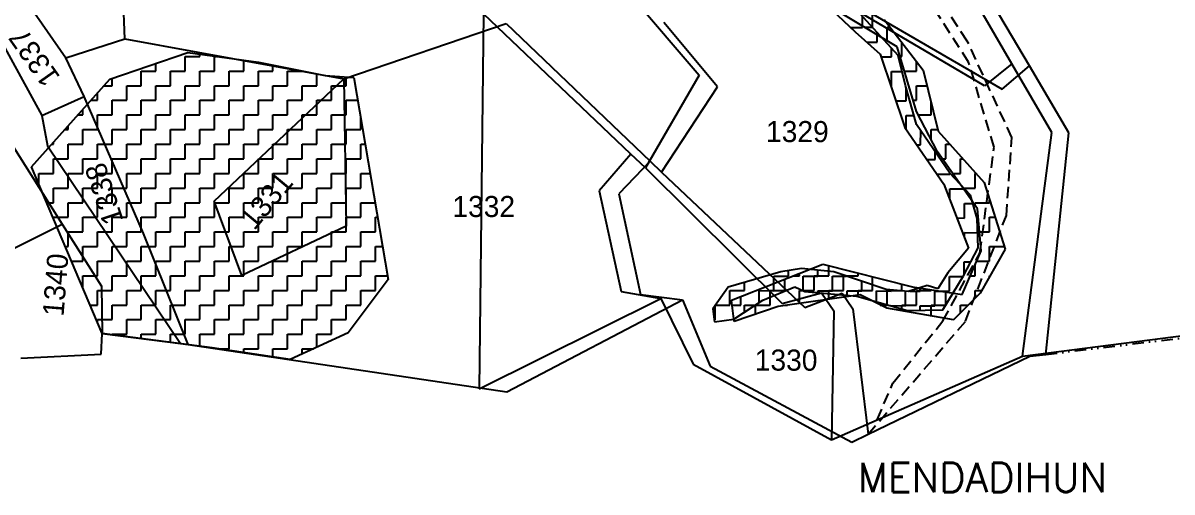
# Model space of a CAD drawing. Header units: metres. Extents: x 291362 to 296970, y 2012513 to 2016467.
# Drawn here: x 293609 to 294110, y 2012513 to 2012718 of the extents above; entities that cross this region are included whole.
import ezdxf
from ezdxf.enums import TextEntityAlignment as Align

# ---------------------------------------------------------------- set-up
doc = ezdxf.new("R2010")
doc.units = ezdxf.units.M
doc.linetypes.add('DASHED', pattern=[0.75, 0.5, -0.25])
doc.linetypes.add('DIVIDE', pattern=[1.25, 0.5, -0.25, 0, -0.25, 0, -0.25])
for name, color, linetype in [('LINE_FOOTPATH', 1, 'DASHED'), ('OFF', 1, 'Continuous'), ('POLY_HATCH', 12, 'Continuous'), ('POLY_PARCEL', 6, 'Continuous'), ('TEXT_MAPOUT', 7, 'Continuous'), ('TEXT_PARCEL', 7, 'Continuous'), ('V_BOUND_LINE', 7, 'Continuous'), ('V_DIVIDE_LINE', 7, 'DIVIDE')]:
    doc.layers.add(name, color=color, linetype=linetype)
doc.styles.get("Standard").update_dxf_attribs({"font": 'simplex.shx'})
doc.styles.add('TEXT_MAP', font='')
doc.styles.get('TEXT_MAP').set_extended_font_data('Kruti Dev 050')

msp = doc.modelspace()

# ---------------------------------------------------------------- linework, layer by layer
at = {"layer": 'LINE_FOOTPATH', "ltscale": 10}
for p, q in [((294020.74, 2012709.64), (293946.18, 2012820.61)), ((294021.31, 2012700.43), (293981.61, 2012761.94)), ((294040.2, 2012667.52), (294020.74, 2012709.64)), ((294032.44, 2012663.32), (294021.31, 2012700.43)), ((294037.76, 2012633.5), (294040.2, 2012667.52)), ((294026.2, 2012617.08), (294032.44, 2012663.32)), ((294019.93, 2012587.32), (294037.76, 2012633.5)), ((294010.12, 2012587.53), (294026.2, 2012617.08)), ((293977.48, 2012537.99), (294019.93, 2012587.32)), ((293988.27, 2012560.38), (294010.12, 2012587.53)), ((293981.41, 2012544.34), (293988.27, 2012560.38))]:
    msp.add_line(p, q, dxfattribs=at)
at = {"layer": 'OFF'}
msp.add_line((293809.59, 2012721.5), (293807.72, 2012557.88), dxfattribs=at)
at = {"layer": 'POLY_HATCH'}
for p, q in [((293956.47, 2012728.25), (293971.86, 2012713.67)), ((293990.18, 2012707.07), (293961.06, 2012724.53)), ((293990.63, 2012703.3), (293973.8, 2012721.67)), ((293984.42, 2012719), (294001.41, 2012696.94)), ((293971.86, 2012713.67), (293982.75, 2012703.9)), ((293646.57, 2012692.93), (293680.68, 2012704.57)), ((293680.68, 2012704.57), (293711.47, 2012700.42)), ((293982.75, 2012703.9), (293993.43, 2012671.88)), ((293998.5, 2012678.8), (293990.18, 2012707.07)), ((293993.8, 2012690.2), (293990.63, 2012703.3)), ((293711.47, 2012700.42), (293740.59, 2012694.59)), ((293612.46, 2012654.68), (293646.57, 2012692.93)), ((293740.59, 2012694.59), (293753.07, 2012693.76)), ((293753.07, 2012693.76), (293768.04, 2012605.62)), ((294001.41, 2012696.94), (294008.07, 2012670.33)), ((293998.59, 2012673.2), (293993.8, 2012690.2)), ((294007.66, 2012661.33), (293998.5, 2012678.8)), ((294013.08, 2012651.93), (293998.59, 2012673.2)), ((293993.43, 2012671.88), (294010.54, 2012647.11)), ((294008.07, 2012670.33), (294028.03, 2012647.88)), ((294025.13, 2012636.39), (294007.66, 2012661.33)), ((293643.22, 2012581.97), (293612.46, 2012654.68)), ((294022.08, 2012642.3), (294013.08, 2012651.93)), ((294028.03, 2012647.88), (294037.19, 2012618.77)), ((294010.54, 2012647.11), (294021.24, 2012619.16)), ((294024.97, 2012632.12), (294022.08, 2012642.3)), ((294026.79, 2012618.1), (294025.13, 2012636.39)), ((294025.51, 2012619.32), (294024.97, 2012632.12)), ((294021.24, 2012619.16), (294012.18, 2012608.42)), ((294018.47, 2012598.97), (294026.79, 2012618.1)), ((294019.08, 2012607.11), (294025.51, 2012619.32)), ((294037.19, 2012618.77), (294026.37, 2012599.65)), ((293917.8, 2012596.48), (293957.74, 2012612.28)), ((293957.74, 2012612.28), (293996.84, 2012602.3)), ((293939.42, 2012608.9), (293916.41, 2012602.27)), ((293948.45, 2012610.33), (293939.42, 2012608.9)), ((293962.42, 2012608.84), (293948.45, 2012610.33)), ((293985.39, 2012601.22), (293962.42, 2012608.84)), ((294012.18, 2012608.42), (294007.8, 2012601.45)), ((293768.04, 2012605.62), (293750.57, 2012582.34)), ((293916.41, 2012602.27), (293909.7, 2012592.69)), ((293931.45, 2012596.58), (293945.43, 2012602.36)), ((293945.43, 2012602.36), (293949.79, 2012600.31)), ((294003.15, 2012602.92), (293994.99, 2012600.32)), ((293996.84, 2012602.3), (294018.47, 2012598.97)), ((294007.8, 2012601.45), (294003.15, 2012602.92)), ((294010.02, 2012592.3), (294019.08, 2012607.11)), ((293973.95, 2012598.82), (293938.18, 2012593.83)), ((293949.79, 2012600.31), (293972.49, 2012598.22)), ((293972.49, 2012598.22), (293994.59, 2012592.05)), ((293985.6, 2012593), (293973.95, 2012598.82)), ((293994.99, 2012600.32), (293985.39, 2012601.22)), ((294026.37, 2012599.65), (294014.72, 2012588.01)), ((293909.7, 2012592.69), (293910.47, 2012587.04)), ((293919.04, 2012587.18), (293917.8, 2012596.48)), ((293918.91, 2012588.18), (293931.45, 2012596.58)), ((293938.18, 2012593.83), (293919.04, 2012587.18)), ((294014.72, 2012588.01), (293985.6, 2012593)), ((293994.59, 2012592.05), (294010.02, 2012592.3)), ((293910.47, 2012587.04), (293918.91, 2012588.18)), ((293750.57, 2012582.34), (293725.34, 2012570.58)), ((293691.25, 2012575.66), (293643.22, 2012581.97)), ((293725.34, 2012570.58), (293691.25, 2012575.66))]:
    msp.add_line(p, q, dxfattribs=at)
at = {"layer": 'POLY_HATCH', "linetype": 'Continuous'}
for p, q in [((293974.96, 2012715.56), (293974.97, 2012720.4)), ((293979.42, 2012715.66), (293979.42, 2012722.05)), ((293969.85, 2012715.58), (293974.96, 2012715.56)), ((293975.85, 2012715.66), (293979.42, 2012715.66)), ((293981.33, 2012709.16), (293981.34, 2012713.44)), ((293985.8, 2012715.66), (293986.99, 2012715.66)), ((293985.8, 2012709.7), (293985.8, 2012715.66)), ((293976.88, 2012709.17), (293981.33, 2012709.16)), ((293992.18, 2012702.9), (293992.18, 2012708.92)), ((293679.47, 2012702.9), (293685.85, 2012702.9)), ((293679.47, 2012696.52), (293679.47, 2012702.9)), ((293685.85, 2012702.9), (293685.85, 2012703.87)), ((293692.23, 2012702.9), (293693.06, 2012702.9)), ((293692.23, 2012696.52), (293692.23, 2012702.9)), ((293983.13, 2012702.76), (293987.7, 2012702.75)), ((293987.7, 2012702.75), (293987.71, 2012706.49)), ((293991.41, 2012702.9), (293992.18, 2012702.9)), ((293666.7, 2012696.52), (293666.7, 2012699.8)), ((293705, 2012696.52), (293705, 2012701.29)), ((293717.76, 2012696.52), (293717.76, 2012699.16)), ((293998.56, 2012696.52), (293998.56, 2012700.63)), ((293647.56, 2012690.14), (293647.56, 2012693.27)), ((293660.32, 2012696.52), (293666.7, 2012696.52)), ((293660.32, 2012690.14), (293660.32, 2012696.52)), ((293673.09, 2012696.52), (293679.47, 2012696.52)), ((293673.09, 2012690.14), (293673.09, 2012696.52)), ((293685.85, 2012696.52), (293692.23, 2012696.52)), ((293685.85, 2012690.14), (293685.85, 2012696.52)), ((293698.61, 2012696.52), (293705, 2012696.52)), ((293698.61, 2012690.14), (293698.61, 2012696.52)), ((293711.38, 2012696.52), (293717.76, 2012696.52)), ((293711.38, 2012690.14), (293711.38, 2012696.52)), ((293724.14, 2012696.52), (293730.52, 2012696.52)), ((293724.14, 2012690.14), (293724.14, 2012696.52)), ((293730.52, 2012696.52), (293730.52, 2012696.61)), ((293736.91, 2012690.14), (293736.91, 2012695.33)), ((293749.67, 2012690.14), (293749.67, 2012693.99)), ((293987.67, 2012689.98), (293987.69, 2012696.36)), ((293987.69, 2012696.36), (293992.32, 2012696.35)), ((293993.29, 2012696.52), (293998.56, 2012696.52)), ((293644.08, 2012690.14), (293647.56, 2012690.14)), ((293653.94, 2012690.14), (293660.32, 2012690.14)), ((293653.94, 2012683.75), (293653.94, 2012690.14)), ((293666.7, 2012690.14), (293673.09, 2012690.14)), ((293666.7, 2012683.75), (293666.7, 2012690.14)), ((293679.47, 2012690.14), (293685.85, 2012690.14)), ((293679.47, 2012683.75), (293679.47, 2012690.14)), ((293692.23, 2012690.14), (293698.61, 2012690.14)), ((293692.23, 2012683.75), (293692.23, 2012690.14)), ((293705, 2012690.14), (293711.38, 2012690.14)), ((293705, 2012683.75), (293705, 2012690.14)), ((293717.76, 2012690.14), (293724.14, 2012690.14)), ((293717.76, 2012683.75), (293717.76, 2012690.14)), ((293730.52, 2012690.14), (293736.91, 2012690.14)), ((293730.52, 2012683.75), (293730.52, 2012690.14)), ((293743.29, 2012690.14), (293749.67, 2012690.14)), ((293743.29, 2012683.75), (293743.29, 2012690.14)), ((293987.39, 2012689.98), (293987.67, 2012689.98)), ((293994.04, 2012683.57), (293994.06, 2012689.3)), ((293998.56, 2012690.14), (294003.11, 2012690.14)), ((293998.56, 2012683.75), (293998.56, 2012690.14)), ((293638.39, 2012683.75), (293641.18, 2012683.75)), ((293641.18, 2012683.75), (293641.18, 2012686.88)), ((293647.56, 2012683.75), (293653.94, 2012683.75)), ((293647.56, 2012677.37), (293647.56, 2012683.75)), ((293660.32, 2012683.75), (293666.7, 2012683.75)), ((293660.32, 2012677.37), (293660.32, 2012683.75)), ((293673.09, 2012683.75), (293679.47, 2012683.75)), ((293673.09, 2012677.37), (293673.09, 2012683.75)), ((293685.85, 2012683.75), (293692.23, 2012683.75)), ((293685.85, 2012677.37), (293685.85, 2012683.75)), ((293698.61, 2012683.75), (293705, 2012683.75)), ((293698.61, 2012677.37), (293698.61, 2012683.75)), ((293711.38, 2012683.75), (293717.76, 2012683.75)), ((293711.38, 2012677.37), (293711.38, 2012683.75)), ((293724.14, 2012683.75), (293730.52, 2012683.75)), ((293724.14, 2012677.37), (293724.14, 2012683.75)), ((293736.91, 2012683.75), (293743.29, 2012683.75)), ((293736.91, 2012677.37), (293736.91, 2012683.75)), ((293749.67, 2012683.75), (293754.77, 2012683.75)), ((293749.67, 2012677.37), (293749.67, 2012683.75)), ((293989.53, 2012683.58), (293994.04, 2012683.57)), ((293997.04, 2012683.75), (293998.56, 2012683.75)), ((294004.95, 2012677.37), (294004.95, 2012682.8)), ((293634.79, 2012677.37), (293634.79, 2012679.73)), ((293628.41, 2012670.99), (293628.41, 2012672.57)), ((293632.69, 2012677.37), (293634.79, 2012677.37)), ((293641.18, 2012677.37), (293647.56, 2012677.37)), ((293641.18, 2012670.99), (293641.18, 2012677.37)), ((293653.94, 2012677.37), (293660.32, 2012677.37)), ((293653.94, 2012670.99), (293653.94, 2012677.37)), ((293666.7, 2012677.37), (293673.09, 2012677.37)), ((293666.7, 2012670.99), (293666.7, 2012677.37)), ((293679.47, 2012677.37), (293685.85, 2012677.37)), ((293679.47, 2012670.99), (293679.47, 2012677.37)), ((293692.23, 2012677.37), (293698.61, 2012677.37)), ((293692.23, 2012670.99), (293692.23, 2012677.37)), ((293705, 2012677.37), (293711.38, 2012677.37)), ((293705, 2012670.99), (293705, 2012677.37)), ((293717.76, 2012677.37), (293724.14, 2012677.37)), ((293717.76, 2012670.99), (293717.76, 2012677.37)), ((293730.52, 2012677.37), (293736.91, 2012677.37)), ((293730.52, 2012670.99), (293730.52, 2012677.37)), ((293743.29, 2012677.37), (293749.67, 2012677.37)), ((293743.29, 2012670.99), (293743.29, 2012677.37)), ((293756.05, 2012670.99), (293756.05, 2012676.19)), ((293994.01, 2012671.04), (293994.02, 2012677.18)), ((293994.02, 2012677.18), (293997.47, 2012677.17)), ((293999.25, 2012677.37), (294004.95, 2012677.37)), ((293627, 2012670.99), (293628.41, 2012670.99)), ((293634.79, 2012670.99), (293641.18, 2012670.99)), ((293634.79, 2012664.61), (293634.79, 2012670.99)), ((293647.56, 2012670.99), (293653.94, 2012670.99)), ((293647.56, 2012664.61), (293647.56, 2012670.99)), ((293660.32, 2012670.99), (293666.7, 2012670.99)), ((293660.32, 2012664.61), (293660.32, 2012670.99)), ((293673.09, 2012670.99), (293679.47, 2012670.99)), ((293673.09, 2012664.61), (293673.09, 2012670.99)), ((293685.85, 2012670.99), (293692.23, 2012670.99)), ((293685.85, 2012664.61), (293685.85, 2012670.99)), ((293698.61, 2012670.99), (293705, 2012670.99)), ((293698.61, 2012664.61), (293698.61, 2012670.99)), ((293711.38, 2012670.99), (293717.76, 2012670.99)), ((293711.38, 2012664.61), (293711.38, 2012670.99)), ((293724.14, 2012670.99), (293730.52, 2012670.99)), ((293724.14, 2012664.61), (293724.14, 2012670.99)), ((293736.91, 2012670.99), (293743.29, 2012670.99)), ((293736.91, 2012664.61), (293736.91, 2012670.99)), ((293749.67, 2012670.99), (293756.05, 2012670.99)), ((293749.67, 2012664.61), (293749.67, 2012670.99)), ((294000.38, 2012664.39), (294000.4, 2012670.54)), ((294004.95, 2012670.99), (294007.9, 2012670.99)), ((294004.95, 2012666.5), (294004.95, 2012670.99)), ((293621.31, 2012664.61), (293622.03, 2012664.61)), ((293622.03, 2012664.61), (293622.03, 2012665.42)), ((293628.41, 2012664.61), (293634.79, 2012664.61)), ((293628.41, 2012658.23), (293628.41, 2012664.61)), ((293641.18, 2012664.61), (293647.56, 2012664.61)), ((293641.18, 2012658.23), (293641.18, 2012664.61)), ((293653.94, 2012664.61), (293660.32, 2012664.61)), ((293653.94, 2012658.23), (293653.94, 2012664.61)), ((293666.7, 2012664.61), (293673.09, 2012664.61)), ((293666.7, 2012658.23), (293666.7, 2012664.61)), ((293679.47, 2012664.61), (293685.85, 2012664.61)), ((293679.47, 2012658.23), (293679.47, 2012664.61)), ((293692.23, 2012664.61), (293698.61, 2012664.61)), ((293692.23, 2012658.23), (293692.23, 2012664.61)), ((293705, 2012664.61), (293711.38, 2012664.61)), ((293705, 2012658.23), (293705, 2012664.61)), ((293717.76, 2012664.61), (293724.14, 2012664.61)), ((293717.76, 2012658.23), (293717.76, 2012664.61)), ((293730.52, 2012664.61), (293736.91, 2012664.61)), ((293730.52, 2012658.23), (293730.52, 2012664.61)), ((293743.29, 2012664.61), (293749.67, 2012664.61)), ((293743.29, 2012658.23), (293743.29, 2012664.61)), ((293756.05, 2012664.61), (293758.02, 2012664.61)), ((293756.05, 2012658.23), (293756.05, 2012664.61)), ((293998.6, 2012664.39), (294000.38, 2012664.39)), ((294011.33, 2012664.61), (294013.15, 2012664.61)), ((294011.33, 2012658.23), (294011.33, 2012664.61)), ((293615.62, 2012658.23), (293615.65, 2012658.23)), ((293615.65, 2012658.23), (293615.65, 2012658.26)), ((293622.03, 2012658.23), (293628.41, 2012658.23)), ((293622.03, 2012651.85), (293622.03, 2012658.23)), ((293634.79, 2012658.23), (293641.18, 2012658.23)), ((293634.79, 2012651.85), (293634.79, 2012658.23)), ((293647.56, 2012658.23), (293653.94, 2012658.23)), ((293647.56, 2012651.85), (293647.56, 2012658.23)), ((293660.32, 2012658.23), (293666.7, 2012658.23)), ((293660.32, 2012651.85), (293660.32, 2012658.23)), ((293673.09, 2012658.23), (293679.47, 2012658.23)), ((293673.09, 2012651.85), (293673.09, 2012658.23)), ((293685.85, 2012658.23), (293692.23, 2012658.23)), ((293685.85, 2012651.85), (293685.85, 2012658.23)), ((293698.61, 2012658.23), (293705, 2012658.23)), ((293698.61, 2012651.85), (293698.61, 2012658.23)), ((293711.38, 2012658.23), (293717.76, 2012658.23)), ((293711.38, 2012651.85), (293711.38, 2012658.23)), ((293724.14, 2012658.23), (293730.52, 2012658.23)), ((293724.14, 2012651.85), (293724.14, 2012658.23)), ((293736.91, 2012658.23), (293743.29, 2012658.23)), ((293736.91, 2012651.85), (293736.91, 2012658.23)), ((293749.67, 2012658.23), (293756.05, 2012658.23)), ((293749.67, 2012651.85), (293749.67, 2012658.23)), ((294003.02, 2012657.99), (294006.75, 2012657.98)), ((294006.75, 2012657.98), (294006.76, 2012661.2)), ((294009.83, 2012658.23), (294011.33, 2012658.23)), ((294017.71, 2012658.23), (294018.83, 2012658.23)), ((294017.71, 2012651.85), (294017.71, 2012658.23)), ((293615.65, 2012651.85), (293622.03, 2012651.85)), ((293615.65, 2012647.14), (293615.65, 2012651.85)), ((293628.41, 2012651.85), (293634.79, 2012651.85)), ((293628.41, 2012645.46), (293628.41, 2012651.85)), ((293641.18, 2012651.85), (293647.56, 2012651.85)), ((293641.18, 2012645.46), (293641.18, 2012651.85)), ((293653.94, 2012651.85), (293660.32, 2012651.85)), ((293653.94, 2012645.46), (293653.94, 2012651.85)), ((293666.7, 2012651.85), (293673.09, 2012651.85)), ((293666.7, 2012645.46), (293666.7, 2012651.85)), ((293679.47, 2012651.85), (293685.85, 2012651.85)), ((293679.47, 2012645.46), (293679.47, 2012651.85)), ((293692.23, 2012651.85), (293698.61, 2012651.85)), ((293692.23, 2012645.46), (293692.23, 2012651.85)), ((293705, 2012651.85), (293711.38, 2012651.85)), ((293705, 2012645.46), (293705, 2012651.85)), ((293717.76, 2012651.85), (293724.14, 2012651.85)), ((293717.76, 2012645.46), (293717.76, 2012651.85)), ((293730.52, 2012651.85), (293736.91, 2012651.85)), ((293730.52, 2012645.46), (293730.52, 2012651.85)), ((293743.29, 2012651.85), (293749.67, 2012651.85)), ((293743.29, 2012645.46), (293743.29, 2012651.85)), ((293756.05, 2012651.85), (293760.19, 2012651.85)), ((293756.05, 2012645.46), (293756.05, 2012651.85)), ((294007.45, 2012651.59), (294013.12, 2012651.58)), ((294013.12, 2012651.58), (294013.13, 2012651.88)), ((294014.3, 2012651.85), (294017.71, 2012651.85)), ((294024.09, 2012651.85), (294024.51, 2012651.85)), ((294024.09, 2012645.46), (294024.09, 2012651.85)), ((293622.03, 2012645.46), (293628.41, 2012645.46)), ((293622.03, 2012639.08), (293622.03, 2012645.46)), ((293634.79, 2012645.46), (293641.18, 2012645.46)), ((293634.79, 2012639.08), (293634.79, 2012645.46)), ((293647.56, 2012645.46), (293653.94, 2012645.46)), ((293647.56, 2012639.08), (293647.56, 2012645.46)), ((293660.32, 2012645.46), (293666.7, 2012645.46)), ((293660.32, 2012639.08), (293660.32, 2012645.46)), ((293673.09, 2012645.46), (293679.47, 2012645.46)), ((293673.09, 2012639.08), (293673.09, 2012645.46)), ((293685.85, 2012645.46), (293692.23, 2012645.46)), ((293685.85, 2012639.08), (293685.85, 2012645.46)), ((293698.61, 2012645.46), (293705, 2012645.46)), ((293698.61, 2012639.08), (293698.61, 2012645.46)), ((293711.38, 2012645.46), (293717.76, 2012645.46)), ((293711.38, 2012639.08), (293711.38, 2012645.46)), ((293724.14, 2012645.46), (293730.52, 2012645.46)), ((293724.14, 2012639.08), (293724.14, 2012645.46)), ((293736.91, 2012645.46), (293743.29, 2012645.46)), ((293736.91, 2012639.08), (293736.91, 2012645.46)), ((293749.67, 2012645.46), (293756.05, 2012645.46)), ((293749.67, 2012639.08), (293749.67, 2012645.46)), ((294013.1, 2012640.43), (294013.11, 2012645.19)), ((294013.11, 2012645.19), (294019.4, 2012645.17)), ((294018.77, 2012645.46), (294024.09, 2012645.46)), ((293619.06, 2012639.08), (293622.03, 2012639.08)), ((293628.41, 2012639.08), (293634.79, 2012639.08)), ((293628.41, 2012632.7), (293628.41, 2012639.08)), ((293641.18, 2012639.08), (293647.56, 2012639.08)), ((293641.18, 2012632.7), (293641.18, 2012639.08)), ((293653.94, 2012639.08), (293660.32, 2012639.08)), ((293653.94, 2012632.7), (293653.94, 2012639.08)), ((293666.7, 2012639.08), (293673.09, 2012639.08)), ((293666.7, 2012632.7), (293666.7, 2012639.08)), ((293679.47, 2012639.08), (293685.85, 2012639.08)), ((293679.47, 2012632.7), (293679.47, 2012639.08)), ((293692.23, 2012639.08), (293698.61, 2012639.08)), ((293692.23, 2012632.7), (293692.23, 2012639.08)), ((293705, 2012639.08), (293711.38, 2012639.08)), ((293705, 2012632.7), (293705, 2012639.08)), ((293717.76, 2012639.08), (293724.14, 2012639.08)), ((293717.76, 2012632.7), (293717.76, 2012639.08)), ((293730.52, 2012639.08), (293736.91, 2012639.08)), ((293730.52, 2012632.7), (293730.52, 2012639.08)), ((293743.29, 2012639.08), (293749.67, 2012639.08)), ((293743.29, 2012632.7), (293743.29, 2012639.08)), ((293756.05, 2012639.08), (293762.36, 2012639.08)), ((293756.05, 2012632.7), (293756.05, 2012639.08)), ((294019.46, 2012632.39), (294019.48, 2012638.78)), ((294019.48, 2012638.78), (294023.08, 2012638.77)), ((294024.09, 2012639.08), (294030.47, 2012639.08)), ((294024.09, 2012637.87), (294024.09, 2012639.08)), ((294030.47, 2012639.08), (294030.47, 2012640.12)), ((293622.03, 2012632.7), (293628.41, 2012632.7)), ((293622.03, 2012632.05), (293622.03, 2012632.7)), ((293634.79, 2012632.7), (293641.18, 2012632.7)), ((293634.79, 2012626.32), (293634.79, 2012632.7)), ((293647.56, 2012632.7), (293653.94, 2012632.7)), ((293647.56, 2012626.32), (293647.56, 2012632.7)), ((293660.32, 2012632.7), (293666.7, 2012632.7)), ((293660.32, 2012626.32), (293660.32, 2012632.7)), ((293673.09, 2012632.7), (293679.47, 2012632.7)), ((293673.09, 2012626.32), (293673.09, 2012632.7)), ((293685.85, 2012632.7), (293692.23, 2012632.7)), ((293685.85, 2012626.32), (293685.85, 2012632.7)), ((293698.61, 2012632.7), (293705, 2012632.7)), ((293698.61, 2012626.32), (293698.61, 2012632.7)), ((293711.38, 2012632.7), (293717.76, 2012632.7)), ((293711.38, 2012626.32), (293711.38, 2012632.7)), ((293724.14, 2012632.7), (293730.52, 2012632.7)), ((293724.14, 2012626.32), (293724.14, 2012632.7)), ((293736.91, 2012632.7), (293743.29, 2012632.7)), ((293736.91, 2012626.32), (293736.91, 2012632.7)), ((293749.67, 2012632.7), (293756.05, 2012632.7)), ((293749.67, 2012626.32), (293749.67, 2012632.7)), ((293762.43, 2012632.7), (293763.44, 2012632.7)), ((293762.43, 2012626.32), (293762.43, 2012632.7)), ((294016.17, 2012632.4), (294019.46, 2012632.39)), ((294030.47, 2012632.7), (294032.81, 2012632.7)), ((294030.47, 2012626.32), (294030.47, 2012632.7)), ((293628.41, 2012626.32), (293634.79, 2012626.32)), ((293628.41, 2012619.94), (293628.41, 2012626.32)), ((293641.18, 2012626.32), (293647.56, 2012626.32)), ((293641.18, 2012619.94), (293641.18, 2012626.32)), ((293653.94, 2012626.32), (293660.32, 2012626.32)), ((293653.94, 2012619.94), (293653.94, 2012626.32)), ((293666.7, 2012626.32), (293673.09, 2012626.32)), ((293666.7, 2012619.94), (293666.7, 2012626.32)), ((293679.47, 2012626.32), (293685.85, 2012626.32)), ((293679.47, 2012619.94), (293679.47, 2012626.32)), ((293692.23, 2012626.32), (293698.61, 2012626.32)), ((293692.23, 2012619.94), (293692.23, 2012626.32)), ((293705, 2012626.32), (293711.38, 2012626.32)), ((293705, 2012619.94), (293705, 2012626.32)), ((293717.76, 2012626.32), (293724.14, 2012626.32)), ((293717.76, 2012619.94), (293717.76, 2012626.32)), ((293730.52, 2012626.32), (293736.91, 2012626.32)), ((293730.52, 2012619.94), (293730.52, 2012626.32)), ((293743.29, 2012626.32), (293749.67, 2012626.32)), ((293743.29, 2012619.94), (293743.29, 2012626.32)), ((293756.05, 2012626.32), (293762.43, 2012626.32)), ((293756.05, 2012619.94), (293756.05, 2012626.32)), ((294019.44, 2012623.85), (294019.45, 2012626)), ((294019.45, 2012626), (294025.23, 2012625.99)), ((294026.04, 2012626.32), (294030.47, 2012626.32)), ((293627.16, 2012619.94), (293628.41, 2012619.94)), ((293634.79, 2012619.94), (293641.18, 2012619.94)), ((293634.79, 2012613.55), (293634.79, 2012619.94)), ((293647.56, 2012619.94), (293653.94, 2012619.94)), ((293647.56, 2012613.55), (293647.56, 2012619.94)), ((293660.32, 2012619.94), (293666.7, 2012619.94)), ((293660.32, 2012613.55), (293660.32, 2012619.94)), ((293673.09, 2012619.94), (293679.47, 2012619.94)), ((293673.09, 2012613.55), (293673.09, 2012619.94)), ((293685.85, 2012619.94), (293692.23, 2012619.94)), ((293685.85, 2012613.55), (293685.85, 2012619.94)), ((293698.61, 2012619.94), (293705, 2012619.94)), ((293698.61, 2012613.55), (293698.61, 2012619.94)), ((293711.38, 2012619.94), (293717.76, 2012619.94)), ((293711.38, 2012613.55), (293711.38, 2012619.94)), ((293724.14, 2012619.94), (293730.52, 2012619.94)), ((293724.14, 2012613.55), (293724.14, 2012619.94)), ((293736.91, 2012619.94), (293743.29, 2012619.94)), ((293736.91, 2012613.55), (293736.91, 2012619.94)), ((293749.67, 2012619.94), (293756.05, 2012619.94)), ((293749.67, 2012613.55), (293749.67, 2012619.94)), ((293762.43, 2012619.94), (293765.61, 2012619.94)), ((293762.43, 2012613.55), (293762.43, 2012619.94)), ((294030.47, 2012619.94), (294036.82, 2012619.94)), ((294030.47, 2012613.55), (294030.47, 2012619.94)), ((293629.86, 2012613.55), (293634.79, 2012613.55)), ((293641.18, 2012613.55), (293647.56, 2012613.55)), ((293641.18, 2012607.17), (293641.18, 2012613.55)), ((293653.94, 2012613.55), (293660.32, 2012613.55)), ((293653.94, 2012607.17), (293653.94, 2012613.55)), ((293666.7, 2012613.55), (293673.09, 2012613.55)), ((293666.7, 2012607.17), (293666.7, 2012613.55)), ((293679.47, 2012613.55), (293685.85, 2012613.55)), ((293679.47, 2012607.17), (293679.47, 2012613.55)), ((293692.23, 2012613.55), (293698.61, 2012613.55)), ((293692.23, 2012607.17), (293692.23, 2012613.55)), ((293705, 2012613.55), (293711.38, 2012613.55)), ((293705, 2012607.17), (293705, 2012613.55)), ((293717.76, 2012613.55), (293724.14, 2012613.55)), ((293717.76, 2012607.17), (293717.76, 2012613.55)), ((293730.52, 2012613.55), (293736.91, 2012613.55)), ((293730.52, 2012607.17), (293730.52, 2012613.55)), ((293743.29, 2012613.55), (293749.67, 2012613.55)), ((293743.29, 2012607.17), (293743.29, 2012613.55)), ((293756.05, 2012613.55), (293762.43, 2012613.55)), ((293756.05, 2012607.17), (293756.05, 2012613.55)), ((294019.4, 2012607.72), (294019.41, 2012613.23)), ((294019.41, 2012613.23), (294022.3, 2012613.22)), ((294024.82, 2012613.55), (294030.47, 2012613.55)), ((293942.73, 2012607.04), (293942.74, 2012609.43)), ((293947.51, 2012607.17), (293947.51, 2012608.23)), ((293955.51, 2012607), (293955.52, 2012609.58)), ((293960.27, 2012607.17), (293960.27, 2012611.63)), ((293973.04, 2012607.17), (293973.04, 2012608.37)), ((294024.09, 2012607.17), (294024.09, 2012611.89)), ((293634.79, 2012607.17), (293641.18, 2012607.17)), ((293634.79, 2012601.88), (293634.79, 2012607.17)), ((293647.56, 2012607.17), (293653.94, 2012607.17)), ((293647.56, 2012600.79), (293647.56, 2012607.17)), ((293660.32, 2012607.17), (293666.7, 2012607.17)), ((293660.32, 2012600.79), (293660.32, 2012607.17)), ((293673.09, 2012607.17), (293679.47, 2012607.17)), ((293673.09, 2012600.79), (293673.09, 2012607.17)), ((293685.85, 2012607.17), (293692.23, 2012607.17)), ((293685.85, 2012600.79), (293685.85, 2012607.17)), ((293698.61, 2012607.17), (293705, 2012607.17)), ((293698.61, 2012600.79), (293698.61, 2012607.17)), ((293711.38, 2012607.17), (293717.76, 2012607.17)), ((293711.38, 2012600.79), (293711.38, 2012607.17)), ((293724.14, 2012607.17), (293730.52, 2012607.17)), ((293724.14, 2012600.79), (293724.14, 2012607.17)), ((293736.91, 2012607.17), (293743.29, 2012607.17)), ((293736.91, 2012600.79), (293736.91, 2012607.17)), ((293749.67, 2012607.17), (293756.05, 2012607.17)), ((293749.67, 2012600.79), (293749.67, 2012607.17)), ((293762.43, 2012607.17), (293767.78, 2012607.17)), ((293762.43, 2012600.79), (293762.43, 2012607.17)), ((293923.55, 2012600.7), (293923.56, 2012604.33)), ((293936.33, 2012600.66), (293936.34, 2012607.05)), ((293936.34, 2012607.05), (293942.73, 2012607.04)), ((293941.13, 2012600.79), (293941.13, 2012605.7)), ((293944.84, 2012607.17), (293947.51, 2012607.17)), ((293949.1, 2012600.64), (293949.12, 2012607.02)), ((293949.12, 2012607.02), (293955.51, 2012607)), ((293953.89, 2012607.17), (293960.27, 2012607.17)), ((293953.89, 2012600.79), (293953.89, 2012607.17)), ((293961.88, 2012600.6), (293961.9, 2012606.99)), ((293961.9, 2012606.99), (293968.05, 2012606.97)), ((293966.65, 2012607.17), (293973.04, 2012607.17)), ((293966.65, 2012600.79), (293966.65, 2012607.17)), ((293974.66, 2012600.56), (293974.67, 2012604.78)), ((293979.42, 2012600.79), (293979.42, 2012606.74)), ((293992.18, 2012600.79), (293992.18, 2012603.49)), ((294012.99, 2012600.47), (294013.01, 2012606.85)), ((294013.01, 2012606.85), (294018.91, 2012606.84)), ((294022.04, 2012607.17), (294024.09, 2012607.17)), ((294030.47, 2012607.17), (294030.62, 2012607.17)), ((294030.47, 2012606.91), (294030.47, 2012607.17)), ((293641.18, 2012600.79), (293647.56, 2012600.79)), ((293641.18, 2012594.41), (293641.18, 2012600.79)), ((293653.94, 2012600.79), (293660.32, 2012600.79)), ((293653.94, 2012594.41), (293653.94, 2012600.79)), ((293666.7, 2012600.79), (293673.09, 2012600.79)), ((293666.7, 2012594.41), (293666.7, 2012600.79)), ((293679.47, 2012600.79), (293685.85, 2012600.79)), ((293679.47, 2012594.41), (293679.47, 2012600.79)), ((293692.23, 2012600.79), (293698.61, 2012600.79)), ((293692.23, 2012594.41), (293692.23, 2012600.79)), ((293705, 2012600.79), (293711.38, 2012600.79)), ((293705, 2012594.41), (293705, 2012600.79)), ((293717.76, 2012600.79), (293724.14, 2012600.79)), ((293717.76, 2012594.41), (293717.76, 2012600.79)), ((293730.52, 2012600.79), (293736.91, 2012600.79)), ((293730.52, 2012594.41), (293730.52, 2012600.79)), ((293743.29, 2012600.79), (293749.67, 2012600.79)), ((293743.29, 2012594.41), (293743.29, 2012600.79)), ((293756.05, 2012600.79), (293762.43, 2012600.79)), ((293756.05, 2012594.41), (293756.05, 2012600.79)), ((293917.14, 2012594.33), (293917.16, 2012600.71)), ((293917.16, 2012600.71), (293923.55, 2012600.7)), ((293921.98, 2012594.41), (293921.98, 2012598.13)), ((293929.92, 2012595.56), (293929.94, 2012600.68)), ((293929.94, 2012600.68), (293936.33, 2012600.66)), ((293934.74, 2012600.79), (293941.13, 2012600.79)), ((293934.74, 2012594.41), (293934.74, 2012600.79)), ((293947.51, 2012600.79), (293953.89, 2012600.79)), ((293947.51, 2012595.13), (293947.51, 2012600.79)), ((293955.49, 2012600.61), (293961.88, 2012600.6)), ((293955.49, 2012599.79), (293955.49, 2012600.61)), ((293960.27, 2012600.79), (293966.65, 2012600.79)), ((293960.27, 2012596.91), (293960.27, 2012600.79)), ((293968.26, 2012598.61), (293968.27, 2012600.58)), ((293968.27, 2012600.58), (293974.66, 2012600.56)), ((293973.04, 2012600.79), (293979.42, 2012600.79)), ((293973.04, 2012598.69), (293973.04, 2012600.79)), ((293981.04, 2012595.83), (293981.05, 2012600.55)), ((293981.05, 2012600.55), (293987.44, 2012600.53)), ((293985.8, 2012600.79), (293992.18, 2012600.79)), ((293985.8, 2012594.41), (293985.8, 2012600.79)), ((293987.44, 2012600.53), (293987.44, 2012601.03)), ((293993.81, 2012594.13), (293993.83, 2012600.43)), ((293995.59, 2012600.51), (294000.21, 2012600.5)), ((293998.56, 2012600.79), (294004.95, 2012600.79)), ((293998.56, 2012594.41), (293998.56, 2012600.79)), ((294000.21, 2012600.5), (294000.22, 2012601.98)), ((294004.95, 2012600.79), (294004.95, 2012601.05)), ((294006.59, 2012594.09), (294006.6, 2012600.48)), ((294006.6, 2012600.48), (294012.99, 2012600.47)), ((294011.33, 2012594.41), (294011.33, 2012600.07)), ((294024.09, 2012600.79), (294027.01, 2012600.79)), ((294024.09, 2012597.37), (294024.09, 2012600.79)), ((293637.95, 2012594.41), (293641.18, 2012594.41)), ((293647.56, 2012594.41), (293653.94, 2012594.41)), ((293647.56, 2012588.03), (293647.56, 2012594.41)), ((293660.32, 2012594.41), (293666.7, 2012594.41)), ((293660.32, 2012588.03), (293660.32, 2012594.41)), ((293673.09, 2012594.41), (293679.47, 2012594.41)), ((293673.09, 2012588.03), (293673.09, 2012594.41)), ((293685.85, 2012594.41), (293692.23, 2012594.41)), ((293685.85, 2012588.03), (293685.85, 2012594.41)), ((293698.61, 2012594.41), (293705, 2012594.41)), ((293698.61, 2012588.03), (293698.61, 2012594.41)), ((293711.38, 2012594.41), (293717.76, 2012594.41)), ((293711.38, 2012588.03), (293711.38, 2012594.41)), ((293724.14, 2012594.41), (293730.52, 2012594.41)), ((293724.14, 2012588.03), (293724.14, 2012594.41)), ((293736.91, 2012594.41), (293743.29, 2012594.41)), ((293736.91, 2012588.03), (293736.91, 2012594.41)), ((293749.67, 2012594.41), (293756.05, 2012594.41)), ((293749.67, 2012588.03), (293749.67, 2012594.41)), ((293910.74, 2012587.95), (293910.75, 2012594.2)), ((293910.85, 2012594.34), (293917.14, 2012594.33)), ((293918.08, 2012594.41), (293921.98, 2012594.41)), ((293923.52, 2012591.27), (293923.53, 2012594.31)), ((293923.53, 2012594.31), (293928.04, 2012594.3)), ((293928.36, 2012594.41), (293934.74, 2012594.41)), ((293928.36, 2012590.42), (293928.36, 2012594.41)), ((293941.13, 2012594.41), (293942.33, 2012594.41)), ((293941.13, 2012594.24), (293941.13, 2012594.41)), ((293982.78, 2012594.41), (293985.8, 2012594.41)), ((293987.42, 2012594.14), (293993.81, 2012594.13)), ((293987.42, 2012594.05), (293987.42, 2012594.14)), ((293992.18, 2012594.41), (293998.56, 2012594.41)), ((293992.18, 2012591.87), (293992.18, 2012594.41)), ((294000.19, 2012592.14), (294000.2, 2012594.11)), ((294000.2, 2012594.11), (294006.59, 2012594.09)), ((294004.95, 2012594.41), (294011.33, 2012594.41)), ((294004.95, 2012589.68), (294004.95, 2012594.41)), ((294017.71, 2012594.41), (294021.12, 2012594.41)), ((294017.71, 2012590.99), (294017.71, 2012594.41)), ((293641.18, 2012588.03), (293647.56, 2012588.03)), ((293641.18, 2012586.79), (293641.18, 2012588.03)), ((293653.94, 2012588.03), (293660.32, 2012588.03)), ((293653.94, 2012581.64), (293653.94, 2012588.03)), ((293666.7, 2012588.03), (293673.09, 2012588.03)), ((293666.7, 2012581.64), (293666.7, 2012588.03)), ((293679.47, 2012588.03), (293685.85, 2012588.03)), ((293679.47, 2012581.64), (293679.47, 2012588.03)), ((293692.23, 2012588.03), (293698.61, 2012588.03)), ((293692.23, 2012581.64), (293692.23, 2012588.03)), ((293705, 2012588.03), (293711.38, 2012588.03)), ((293705, 2012581.64), (293705, 2012588.03)), ((293717.76, 2012588.03), (293724.14, 2012588.03)), ((293717.76, 2012581.64), (293717.76, 2012588.03)), ((293730.52, 2012588.03), (293736.91, 2012588.03)), ((293730.52, 2012581.64), (293730.52, 2012588.03)), ((293743.29, 2012588.03), (293749.67, 2012588.03)), ((293743.29, 2012581.64), (293743.29, 2012588.03)), ((293910.34, 2012587.95), (293910.74, 2012587.95)), ((293917.13, 2012587.94), (293917.13, 2012587.94)), ((293917.13, 2012587.94), (293917.13, 2012587.94)), ((294014.62, 2012588.03), (294014.74, 2012588.03)), ((293647.56, 2012581.64), (293653.94, 2012581.64)), ((293647.56, 2012581.4), (293647.56, 2012581.64)), ((293660.32, 2012581.64), (293666.7, 2012581.64)), ((293660.32, 2012579.72), (293660.32, 2012581.64)), ((293673.09, 2012581.64), (293679.47, 2012581.64)), ((293673.09, 2012578.05), (293673.09, 2012581.64)), ((293685.85, 2012581.64), (293692.23, 2012581.64)), ((293685.85, 2012576.37), (293685.85, 2012581.64)), ((293698.61, 2012581.64), (293705, 2012581.64)), ((293698.61, 2012575.26), (293698.61, 2012581.64)), ((293711.38, 2012581.64), (293717.76, 2012581.64)), ((293711.38, 2012575.26), (293711.38, 2012581.64)), ((293724.14, 2012581.64), (293730.52, 2012581.64)), ((293724.14, 2012575.26), (293724.14, 2012581.64)), ((293736.91, 2012581.64), (293743.29, 2012581.64)), ((293736.91, 2012575.97), (293736.91, 2012581.64)), ((293693.95, 2012575.26), (293698.61, 2012575.26)), ((293705, 2012575.26), (293711.38, 2012575.26)), ((293705, 2012573.62), (293705, 2012575.26)), ((293717.76, 2012575.26), (293724.14, 2012575.26)), ((293717.76, 2012571.71), (293717.76, 2012575.26)), ((293730.52, 2012575.26), (293735.38, 2012575.26)), ((293730.52, 2012573), (293730.52, 2012575.26))]:
    msp.add_line(p, q, dxfattribs=at)
at = {"layer": 'POLY_PARCEL'}
for p, q in [((293653.12, 2012710.6), (293649.98, 2012791.74)), ((293855.69, 2012750.83), (293903.74, 2012694.77)), ((294040.21, 2012699.61), (294011.97, 2012748.14)), ((294028.18, 2012690.11), (293945.52, 2012738.88)), ((293953.16, 2012736.77), (294035.92, 2012688.61)), ((293611.35, 2012725.33), (293627.45, 2012702.23)), ((293873.94, 2012660.3), (293809.59, 2012721.5)), ((293911.78, 2012689.66), (293888.25, 2012717.68)), ((293748.68, 2012693.18), (293819.46, 2012717.33)), ((293819.46, 2012717.33), (293882.31, 2012657.13)), ((293598.12, 2012711.13), (293616.98, 2012677.1)), ((293627.45, 2012702.23), (293653.12, 2012710.6)), ((293653.12, 2012710.6), (293748.68, 2012693.18)), ((293578.49, 2012704.59), (293625.75, 2012629.75)), ((293635.31, 2012685.48), (293627.45, 2012702.23)), ((294040.21, 2012699.61), (294028.18, 2012690.11)), ((294035.92, 2012688.61), (294047.89, 2012698.73)), ((294057.64, 2012669.67), (294040.21, 2012699.61)), ((293692.11, 2012639.79), (293748.68, 2012693.18)), ((293748.68, 2012693.18), (293749.73, 2012628.8)), ((293903.74, 2012694.77), (293880.3, 2012654.25)), ((293887.25, 2012652.46), (293911.78, 2012689.66)), ((293616.98, 2012677.1), (293635.31, 2012685.48)), ((293661.21, 2012625.66), (293635.31, 2012685.48)), ((293616.98, 2012677.1), (293619.31, 2012663.87)), ((294044.83, 2012572.11), (294057.64, 2012669.67)), ((293619.31, 2012663.87), (293677.48, 2012577.64)), ((293873.94, 2012660.3), (293860.06, 2012644.21)), ((293880.3, 2012654.25), (293873.94, 2012660.3)), ((293882.31, 2012657.13), (293868.69, 2012643)), ((293880.3, 2012654.25), (293940, 2012595.05)), ((293882.31, 2012657.13), (293887.25, 2012652.46)), ((293887.25, 2012652.46), (293949.87, 2012593.27)), ((293860.06, 2012644.21), (293869.67, 2012600.29)), ((293868.69, 2012643), (293878.12, 2012599.03)), ((293704.16, 2012607.34), (293692.11, 2012639.79)), ((293592.59, 2012613.09), (293625.75, 2012629.75)), ((293625.75, 2012629.75), (293642.88, 2012602.63)), ((293749.73, 2012628.8), (293704.16, 2012607.34)), ((293680.78, 2012577.22), (293661.21, 2012625.66)), ((293642.88, 2012602.63), (293643.22, 2012581.97)), ((293869.67, 2012600.29), (293887.06, 2012597.27)), ((293878.12, 2012599.03), (293896.5, 2012596.68)), ((293940, 2012595.05), (293957.11, 2012599.67)), ((293949.87, 2012593.27), (293966.11, 2012599.55)), ((293957.11, 2012599.67), (293962.54, 2012591.89)), ((293966.11, 2012599.55), (293970.82, 2012592.74)), ((293970.82, 2012592.74), (293977.48, 2012537.99)), ((293962.54, 2012591.89), (293961.44, 2012535.6))]:
    msp.add_line(p, q, dxfattribs=at)
at = {"layer": 'V_BOUND_LINE'}
for p, q in [((294047.89, 2012698.73), (294020.33, 2012745.53)), ((294065.1, 2012669.52), (294047.89, 2012698.73)), ((294054.99, 2012572.85), (294065.1, 2012669.52)), ((294044.83, 2012572.11), (294378.06, 2012615.13)), ((293807.72, 2012557.88), (293887.06, 2012597.27)), ((293887.06, 2012597.27), (293901.06, 2012568.58)), ((293819.82, 2012556.51), (293896.5, 2012596.68)), ((293896.5, 2012596.68), (293908.59, 2012567.77)), ((293642.78, 2012572.91), (293643.22, 2012581.97)), ((293643.22, 2012581.97), (293677.48, 2012577.64)), ((293677.48, 2012577.64), (293680.78, 2012577.22)), ((293680.78, 2012577.22), (293819.82, 2012556.51)), ((293607.78, 2012571.2), (293642.78, 2012572.91)), ((294048.07, 2012572.08), (294054.99, 2012572.85)), ((293901.06, 2012568.58), (293961.44, 2012535.6)), ((293908.59, 2012567.77), (293970.34, 2012534.54)), ((293961.44, 2012535.6), (294044.83, 2012572.11)), ((293977.48, 2012537.99), (294048.07, 2012572.08)), ((293970.34, 2012534.54), (293977.48, 2012537.99))]:
    msp.add_line(p, q, dxfattribs=at)
at = {"layer": 'V_DIVIDE_LINE', "ltscale": 10}
msp.add_line((294054.99, 2012572.85), (294390.52, 2012613.29), dxfattribs=at)

# ---------------------------------------------------------------- texts
at = {"layer": 'TEXT_MAPOUT'}
msp.add_text('MENDADIHUN', height=12.764, dxfattribs=at).set_placement((293972.92, 2012512.8))
at = {"layer": 'TEXT_PARCEL', "style": 'TEXT_MAP'}
for s, rotation, p in [('1337', 125.2333, (293613.59, 2012702.41)), ('1338', 108.1317, (293644.07, 2012642.87)), ('1331', 50.178, (293714.85, 2012640.06)), ('1340', 85.4834, (293622.87, 2012603.24))]:
    msp.add_text(s, height=9.19, rotation=rotation, dxfattribs=at).set_placement(p, align=Align.MIDDLE)
for s, p in [('1329', (293946.57, 2012665.52)), ('1330', (293941.66, 2012565.78))]:
    msp.add_text(s, height=9.2, rotation=359.8511, dxfattribs=at).set_placement(p, align=Align.CENTER)
msp.add_text('1332', height=9.19, dxfattribs=at).set_placement((293809.73, 2012637.42), align=Align.MIDDLE)

doc.saveas('drawing.dxf')
